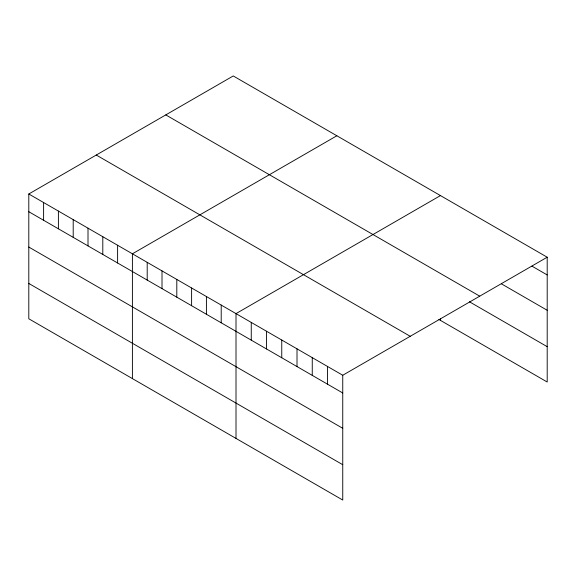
<?xml version="1.0" encoding="UTF-8"?>
<svg xmlns="http://www.w3.org/2000/svg" width="576" height="576" viewBox="0 0 576 576"><rect width="100%" height="100%" fill="white"/><g stroke="black" fill="none" stroke-linecap="round" stroke-linejoin="round"><path stroke-width="0.86" d="M28.8 193.99L342.749 375.25L342.749 500.047L28.8 318.787L28.8 193.99L233.251 75.953L547.2 257.213L547.2 382.01L438.898 319.486M336.852 135.77L132.401 253.807L132.401 378.605M440.46 195.581L236.009 313.618L236.009 438.422M342.749 375.25L547.2 257.213M531.95 266.134L547.2 274.939M501.451 283.86L547.2 310.27M165.78 114.905L479.729 296.165M469.433 301.774L547.2 346.673M96.271 155.038L410.22 336.298M28.8 211.716L342.749 392.976M28.8 247.054L342.749 428.306M28.8 283.457L342.749 464.71M440.46 318.614L440.46 320.378M327.499 366.444L327.499 384.17M312.257 357.638L312.257 375.365M297.007 348.84L297.007 366.559M281.758 340.034L281.758 357.761M266.508 331.229L266.508 348.955M251.258 322.423L251.258 340.15M221.206 305.078L221.206 322.805M206.41 296.532L206.41 314.258M191.606 287.986L191.606 305.712M176.803 279.439L176.803 297.166M162.007 270.893L162.007 288.619M147.204 262.354L147.204 280.08M117.605 245.261L117.605 262.987M102.802 236.714L102.802 254.441M88.006 228.168L88.006 245.894M73.202 219.629L73.202 237.348M58.399 211.082L58.399 228.809M43.603 202.536L43.603 220.262"/></g></svg>
